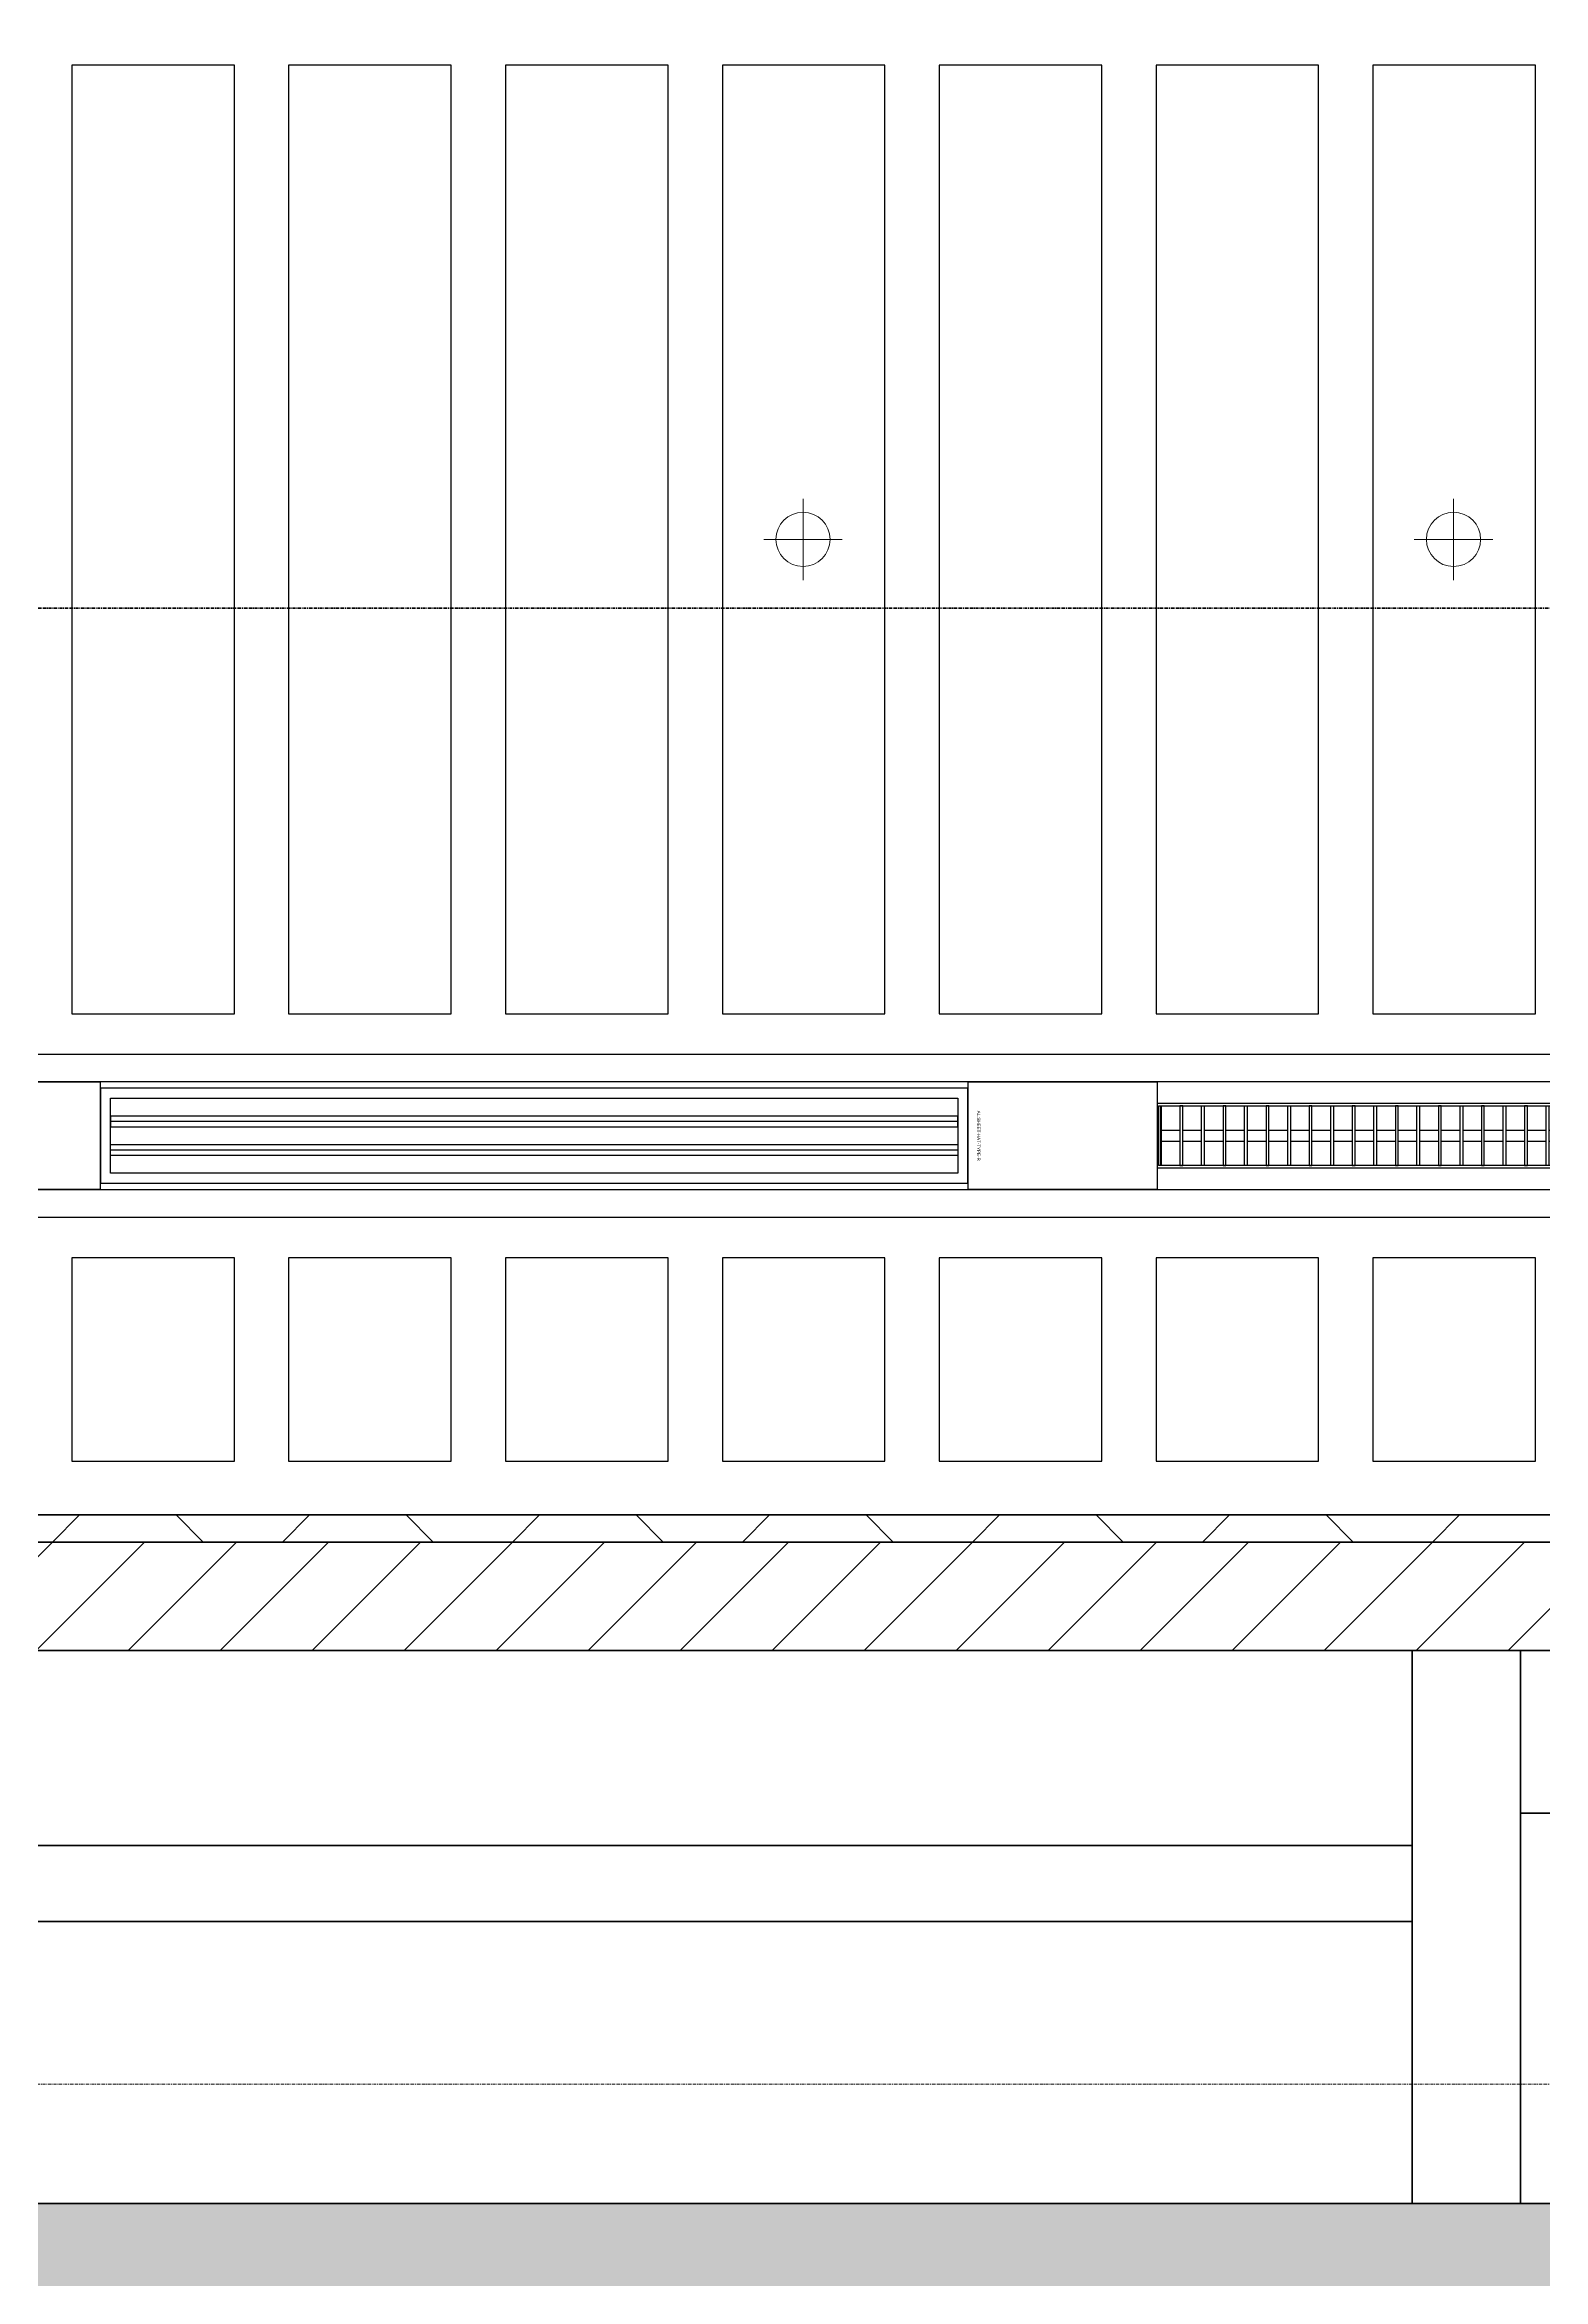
# Model space of a CAD drawing. Header units: millimetres. Extents: x -794334 to -714814, y -17806 to 22403.
# Drawn here: x -726281 to -723517, y -4681 to -559 of the extents above; entities that cross this region are included whole.
import ezdxf
from ezdxf.enums import TextEntityAlignment as Align
from ezdxf.xclip import XClip

# ---------------------------------------------------------------- set-up
doc = ezdxf.new("R2010")
doc.units = ezdxf.units.MM
doc.header["$XCLIPFRAME"] = 0
doc.linetypes.add('DPA_Grid _ Level 100', pattern=[10, 5.5, -1.6, 1.3, -1.6])
for name, color, linetype in [('000 - WIPEOUT', 250, 'Continuous'), ('001 - ASCESSORIES', 251, 'Continuous'), ('A04_TUBE SERIES', 2, 'Continuous'), ('A11_ALU.SOLID SHEET', 2, 'Continuous')]:
    doc.layers.add(name, color=color, linetype=linetype)
for name, color, linetype, lineweight in [('A-DETL-GENF', 2, 'Continuous', 9), ('A-FLOR-E', 2, 'Continuous', 35), ('A-WALL', 5, 'Continuous', 35), ('A-WALL-FNSH', 2, 'Continuous', 35), ('A-WALL-PATT', 1, 'Continuous', 35), ('E-LITE-EQPM', 2, 'Continuous', 9), ('G-ANNO-SECL', 3, 'Continuous', 9), ('S-GRID', 251, 'Continuous', 9), ('WALL-E', 2, 'Continuous', 35)]:
    doc.layers.add(name, color=color, linetype=linetype, lineweight=lineweight)

# ---------------------------------------------------------------- blocks, each defined once
blk = doc.blocks.new('*U804')
at = {"layer": 'S-GRID', "linetype": 'DPA_Grid _ Level 100'}
blk.add_line((57942.9, -7900), (-14128.9, -7900), dxfattribs=at)
blk = doc.blocks.new('*U1084')
blk.add_attdef('EXTR.OVL-LENGTH_', (-25, -59.1), '', height=5)
blk.add_wipeout([(-25, 0), (25, 0), (25, 10129), (-25, 10129)]).dxf.layer = '000 - WIPEOUT'
at = {"layer": 'A04_TUBE SERIES', "color": 0}
blk.add_lwpolyline([(-25, 0), (25, 0), (25, 10129), (-25, 10129)], close=True, dxfattribs=at)
blk = doc.blocks.new('*U1037')
at = {"color": 1}
blk.add_wipeout([(600, -60), (-600, -60), (-600, 60), (600, 60)], dxfattribs=at).dxf.layer = '000 - WIPEOUT'
at = {"layer": '001 - ASCESSORIES', "color": 0}
blk.add_lwpolyline([(600, -60), (-600, -60), (-600, 60), (600, 60)], close=True, dxfattribs=at)
at = {"layer": '001 - ASCESSORIES'}
for points in [[(-593.5, -55), (-598.5, -55), (-598.5, 55), (-593.5, 55)], [(595, -55), (-595, -55), (-595, 55), (595, 55)], [(-558.8, -55), (-553.8, -55), (-553.8, 55), (-558.8, 55)], [(-514, -55), (-519, -55), (-519, 55), (-514, 55)], [(-479.3, -55), (-474.3, -55), (-474.3, 55), (-479.3, 55)], [(-434.6, -55), (-439.6, -55), (-439.6, 55), (-434.6, 55)], [(-399.8, -55), (-394.8, -55), (-394.8, 55), (-399.8, 55)], [(-355.1, -55), (-360.1, -55), (-360.1, 55), (-355.1, 55)], [(-320.4, -55), (-315.4, -55), (-315.4, 55), (-320.4, 55)], [(-275.6, -55), (-280.6, -55), (-280.6, 55), (-275.6, 55)], [(-240.9, -55), (-235.9, -55), (-235.9, 55), (-240.9, 55)], [(-196.2, -55), (-201.2, -55), (-201.2, 55), (-196.2, 55)], [(-161.4, -55), (-156.4, -55), (-156.4, 55), (-161.4, 55)], [(-116.7, -55), (-121.7, -55), (-121.7, 55), (-116.7, 55)], [(-82, -55), (-77, -55), (-77, 55), (-82, 55)], [(-37.2, -55), (-42.2, -55), (-42.2, 55), (-37.2, 55)], [(-2.5, -55), (2.5, -55), (2.5, 55), (-2.5, 55)], [(42.2, -55), (37.2, -55), (37.2, 55), (42.2, 55)], [(77, -55), (82, -55), (82, 55), (77, 55)], [(121.7, -55), (116.7, -55), (116.7, 55), (121.7, 55)], [(156.4, -55), (161.4, -55), (161.4, 55), (156.4, 55)], [(201.2, -55), (196.2, -55), (196.2, 55), (201.2, 55)], [(235.9, -55), (240.9, -55), (240.9, 55), (235.9, 55)], [(280.6, -55), (275.6, -55), (275.6, 55), (280.6, 55)], [(315.4, -55), (320.4, -55), (320.4, 55), (315.4, 55)], [(360.1, -55), (355.1, -55), (355.1, 55), (360.1, 55)], [(394.8, -55), (399.8, -55), (399.8, 55), (394.8, 55)], [(439.6, -55), (434.6, -55), (434.6, 55), (439.6, 55)], [(474.3, -55), (479.3, -55), (479.3, 55), (474.3, 55)], [(519, -55), (514, -55), (514, 55), (519, 55)], [(553.8, -55), (558.8, -55), (558.8, 55), (553.8, 55)], [(598.5, -55), (593.5, -55), (593.5, 55), (598.5, 55)]]:
    blk.add_lwpolyline(points, close=True, dxfattribs=at)
for points in [[(-593.5, 10), (-558.8, 10)], [(-553.8, 10), (-519, 10)], [(-514, 10), (-479.3, 10)], [(-474.3, 10), (-439.6, 10)], [(-434.6, 10), (-399.8, 10)], [(-394.8, 10), (-360.1, 10)], [(-355.1, 10), (-320.4, 10)], [(-315.4, 10), (-280.6, 10)], [(-275.6, 10), (-240.9, 10)], [(-235.9, 10), (-201.2, 10)], [(-196.2, 10), (-161.4, 10)], [(-156.4, 10), (-121.7, 10)], [(-116.7, 10), (-82, 10)], [(-77, 10), (-42.2, 10)], [(-37.2, 10), (-2.5, 10)], [(2.5, 10), (37.2, 10)], [(42.2, 10), (77, 10)], [(82, 10), (116.7, 10)], [(121.7, 10), (156.4, 10)], [(161.4, 10), (196.2, 10)], [(201.2, 10), (235.9, 10)], [(240.9, 10), (275.6, 10)], [(280.6, 10), (315.4, 10)], [(320.4, 10), (355.1, 10)], [(360.1, 10), (394.8, 10)], [(399.8, 10), (434.6, 10)], [(439.6, 10), (474.3, 10)], [(479.3, 10), (514, 10)], [(519, 10), (553.8, 10)], [(558.8, 10), (593.5, 10)], [(-593.5, -10), (-558.8, -10)], [(-553.8, -10), (-519, -10)], [(-514, -10), (-479.3, -10)], [(-474.3, -10), (-439.6, -10)], [(-434.6, -10), (-399.8, -10)], [(-394.8, -10), (-360.1, -10)], [(-355.1, -10), (-320.4, -10)], [(-315.4, -10), (-280.6, -10)], [(-275.6, -10), (-240.9, -10)], [(-235.9, -10), (-201.2, -10)], [(-196.2, -10), (-161.4, -10)], [(-156.4, -10), (-121.7, -10)], [(-116.7, -10), (-82, -10)], [(-77, -10), (-42.2, -10)], [(-37.2, -10), (-2.5, -10)], [(2.5, -10), (37.2, -10)], [(42.2, -10), (77, -10)], [(82, -10), (116.7, -10)], [(121.7, -10), (156.4, -10)], [(161.4, -10), (196.2, -10)], [(201.2, -10), (235.9, -10)], [(240.9, -10), (275.6, -10)], [(280.6, -10), (315.4, -10)], [(320.4, -10), (355.1, -10)], [(360.1, -10), (394.8, -10)], [(399.8, -10), (434.6, -10)], [(439.6, -10), (474.3, -10)], [(479.3, -10), (514, -10)], [(519, -10), (553.8, -10)], [(558.8, -10), (593.5, -10)]]:
    blk.add_lwpolyline(points, dxfattribs=at)
blk = doc.blocks.new('*U1048')
at = {"layer": 'A11_ALU.SOLID SHEET', "color": 0}
blk.add_lwpolyline([(350, -98.8), (350, 98.8), (0, 98.8), (0, -98.8)], close=True, dxfattribs=at)
at = {"layer": 'Defpoints', "color": 250}
blk.add_point((0, 0), dxfattribs=at)
blk.add_text('AL.SHEET-HAT-TYPE-R', height=6, rotation=270, dxfattribs=at).set_placement((15, 0), align=Align.BOTTOM_CENTER)
blk = doc.blocks.new('*U1050')
at = {"layer": '001 - ASCESSORIES', "color": 0, "linetype": 'ByBlock'}
blk.add_lwpolyline([(800, 87.5), (-800, 87.5), (-800, -87.5), (800, -87.5)], close=True, dxfattribs=at)
at = {"layer": '001 - ASCESSORIES', "linetype": 'ByBlock'}
for points in [[(-781.5, 69), (781.5, 69), (781.5, -69), (-781.5, -69)], [(781.5, 36.3), (-781.5, 36.3), (-781.5, 16.3), (781.5, 16.3)], [(-781.5, -16.3), (781.5, -16.3), (781.5, -36.3), (-781.5, -36.3)]]:
    blk.add_lwpolyline(points, close=True, dxfattribs=at)
for points in [[(781.5, 26.3), (-781.5, 26.3)], [(-781.5, -26.3), (781.5, -26.3)]]:
    blk.add_lwpolyline(points, dxfattribs=at)
blk = doc.blocks.new('*U1269')
at = {"color": 3}
for points in [[(-875, -1050), (875, -1050), (875, -1350), (-875, -1350)], [(-875, -1450), (875, -1450), (875, -1750), (-875, -1750)], [(-875, -1850), (875, -1850), (875, -2150), (-875, -2150)], [(-875, -2250), (875, -2250), (875, -2550), (-875, -2550)], [(-875, -2650), (875, -2650), (875, -2950), (-875, -2950)], [(-875, -3050), (875, -3050), (875, -3350), (-875, -3350)], [(-875, -3450), (875, -3450), (875, -3750), (-875, -3750)]]:
    blk.add_wipeout(points, dxfattribs=at).dxf.layer = '000 - WIPEOUT'
at = {"layer": 'A11_ALU.SOLID SHEET', "color": 0, "linetype": 'ByBlock'}
for points in [[(-875, -1350), (875, -1350), (875, -1050), (-875, -1050)], [(-875, -1750), (875, -1750), (875, -1450), (-875, -1450)], [(-875, -2150), (875, -2150), (875, -1850), (-875, -1850)], [(-875, -2550), (875, -2550), (875, -2250), (-875, -2250)], [(-875, -2950), (875, -2950), (875, -2650), (-875, -2650)], [(-875, -3350), (875, -3350), (875, -3050), (-875, -3050)], [(-875, -3750), (875, -3750), (875, -3450), (-875, -3450)]]:
    blk.add_lwpolyline(points, close=True, dxfattribs=at)
blk = doc.blocks.new('*U1270')
at = {"color": 3}
for points in [[(-187.5, 2550), (187.5, 2550), (187.5, 2250), (-187.5, 2250)], [(-187.5, 2150), (187.5, 2150), (187.5, 1850), (-187.5, 1850)], [(-187.5, 1750), (187.5, 1750), (187.5, 1450), (-187.5, 1450)], [(-187.5, 1350), (187.5, 1350), (187.5, 1050), (-187.5, 1050)], [(-187.5, 950), (187.5, 950), (187.5, 650), (-187.5, 650)], [(-187.5, 550), (187.5, 550), (187.5, 250), (-187.5, 250)], [(-187.5, 150), (187.5, 150), (187.5, -150), (-187.5, -150)], [(-187.5, -250), (187.5, -250), (187.5, -550), (-187.5, -550)], [(-187.5, -650), (187.5, -650), (187.5, -950), (-187.5, -950)], [(-187.5, -1050), (187.5, -1050), (187.5, -1350), (-187.5, -1350)], [(-187.5, -1450), (187.5, -1450), (187.5, -1750), (-187.5, -1750)], [(-187.5, -1850), (187.5, -1850), (187.5, -2150), (-187.5, -2150)], [(-187.5, -2250), (187.5, -2250), (187.5, -2550), (-187.5, -2550)]]:
    blk.add_wipeout(points, dxfattribs=at).dxf.layer = '000 - WIPEOUT'
at = {"layer": 'A11_ALU.SOLID SHEET', "color": 0, "linetype": 'ByBlock'}
for points in [[(-187.5, 2250), (187.5, 2250), (187.5, 2550), (-187.5, 2550)], [(-187.5, 1850), (187.5, 1850), (187.5, 2150), (-187.5, 2150)], [(-187.5, 1450), (187.5, 1450), (187.5, 1750), (-187.5, 1750)], [(-187.5, 1050), (187.5, 1050), (187.5, 1350), (-187.5, 1350)], [(-187.5, 650), (187.5, 650), (187.5, 950), (-187.5, 950)], [(-187.5, 250), (187.5, 250), (187.5, 550), (-187.5, 550)], [(-187.5, -150), (187.5, -150), (187.5, 150), (-187.5, 150)], [(-187.5, -550), (187.5, -550), (187.5, -250), (-187.5, -250)], [(-187.5, -950), (187.5, -950), (187.5, -650), (-187.5, -650)], [(-187.5, -1350), (187.5, -1350), (187.5, -1050), (-187.5, -1050)], [(-187.5, -1750), (187.5, -1750), (187.5, -1450), (-187.5, -1450)], [(-187.5, -2150), (187.5, -2150), (187.5, -1850), (-187.5, -1850)], [(-187.5, -2550), (187.5, -2550), (187.5, -2250), (-187.5, -2250)]]:
    blk.add_lwpolyline(points, close=True, dxfattribs=at)
blk = doc.blocks.new('*U1630')
blk.add_lwpolyline([(22690, -750), (19166.4, -750), (19116.4, -700), (18966.4, -550), (-101025.4, -550), (-101025.4, -6705), (-96300, -6705), (-96300, -7350), (-94497.6, -7350), (17250, -7350), (17250, -6850), (18300, -6850), (22690, -6850)], close=True)
for name, p in [('*U1048', (18153, -6150.5)), ('*U1048', (20103, -6150.5)), ('*U1050', (19303, -6150.5))]:
    blk.add_blockref(name, p)
blk.add_blockref('*U1037', (21053, -6150.5))
at = {"layer": 'A04_TUBE SERIES', "color": 0, "linetype": 'ByBlock', "rotation": 270}
for p in [(12461, -6025.5), (12461, -6275.5)]:
    blk.add_blockref('*U1084', p, dxfattribs=at)
at = {"layer": 'A11_ALU.SOLID SHEET', "color": 0, "linetype": 'ByBlock', "rotation": 90}
for name, p in [('*U1269', (17400, -5050.5)), ('*U1270', (19800, -6563))]:
    blk.add_blockref(name, p, dxfattribs=at)
blk = doc.blocks.new('LGF_DL_SAA_LowPower_DL1a - LGF_DL_SAA_LowPower_DL1a-8854269-4150-01 CONCOURSE LEVEL - REFLECTED CEILING PLAN')
at = {"layer": 'A-DETL-GENF'}
for p, q in [((0, -75), (0, 75)), ((72.5, 0), (-72.5, 0))]:
    blk.add_line(p, q, dxfattribs=at)
blk.add_circle((0, 0), 50, dxfattribs=at)
blk = doc.blocks.new('C-1-PP19-AR-4150-01-B_20250901-115810_EXDOWNLIGHT')
at = {"layer": 'E-LITE-EQPM', "extrusion": (0, 0, -1), "rotation": 180}
for p in [(-19800, -5050.5), (-21000, -5050.5)]:
    blk.add_blockref('LGF_DL_SAA_LowPower_DL1a - LGF_DL_SAA_LowPower_DL1a-8854269-4150-01 CONCOURSE LEVEL - REFLECTED CEILING PLAN', p, dxfattribs=at)

msp = doc.modelspace()

# ---------------------------------------------------------------- hatches: boundary and pattern name
at = {"layer": 'A-WALL-PATT', "lineweight": 9}
h = msp.add_hatch(dxfattribs=at)
h.set_pattern_fill('FP_1', color=256, style=0, pattern_type=2)
h.set_pattern_definition([(50, (0, 0), (728.7365, -63.7558), [76.2, -838.2]), (355, (0, 0), (-140.9716, 764.2276), [60.96, -670.56]), (100.451, (60.7, -5.3), (587.77, 700.46675), [64.76, -712.36]), (46.184, (0, 203.2), (1084.3162, -168.171), [114.3, -1257.3]), (96.636, (90.4, 189.2), (949.6099, 989.7098), [97.14, -1068.54]), (351.184, (0, 203.2), (949.6206, 989.7012), [91.44, -1005.84]), (21, (101.6, 152.4), (606.45787, -409.06057), [76.2, -838.2]), (326, (101.6, 152.4), (247.20834, 736.7529), [60.96, -670.56]), (71.451, (152.14, 118.3), (853.66825, 327.6855), [64.76, -712.36]), (37.5, (0, 0), (12.35469, 338.22012), [33.528, -628.904, 33.528, -647.192, -673.1]), (37.5, (0, 0), (12.35469, 338.22012), [-1343.152, 33.528, -639.572]), (7.5, (0, 0), (267.27887, 400.72213), [33.528, -354.584, 33.528, -613.664, -256.54]), (7.5, (0, 0), (267.27887, 400.72213), [-1035.304, 33.528, -223.012]), (327.5, (-226.57, 0), (542.36333, -22.91534), [33.528, -220.472, 33.528, -758.952, -1051.56]), (327.5, (-226.57, 0), (542.36333, -22.91534), [-1046.48, 33.528, -1018.032]), (317.5, (-328.17, 0), (592.51696, 101.7071), [33.528, -296.672, 33.528, -492.76, -746.76]), (317.5, (-328.17, 0), (592.51696, 101.7071), [-856.488, 33.528, -713.232])])
h.paths.add_polyline_path([(-720978.4, -6041), (-720978.4, -4541), (-790483.7, -4541), (-790483.7, -6041), (-725322.4, -6041)])

# ---------------------------------------------------------------- linework, layer by layer
at = {"layer": 'A-WALL', "color": 7, "lineweight": 70}
msp.add_line((-727182.4, -4541), (-720978.4, -4541), dxfattribs=at)
at = {"layer": 'WALL-E'}
msp.add_line((-723559, -4541), (-723759, -4541), dxfattribs=at)
msp.add_line((-723559, -4541), (-723759, -4541), dxfattribs=at)

# ---------------------------------------------------------------- block references
at = {"layer": 'A11_ALU.SOLID SHEET'}
ref = msp.add_blockref('*U1630', (-744681.2, 3579), dxfattribs=at)
XClip(ref).set_block_clipping_path([(-45802.4668593339, -9620.0029952967), (23702.8690583039, 10334.9999958097)])

# ---------------------------------------------------------------- next in the draw order: hatches: boundary and pattern name
at = {"layer": 'A-WALL-PATT', "lineweight": 9}
h = msp.add_hatch(dxfattribs=at)
h.set_pattern_fill('FP_5', color=256, style=0, pattern_type=2)
h.set_pattern_definition([(45, (0, 0), (-212.13203, 212.13203), []), (135, (0, 0), (-212.13203, -212.13203), [])])
h.paths.add_polyline_path([(-720978.4, -3320.9), (-720978.4, -3270.9), (-727432.4, -3270.9), (-727432.4, -3320.9), (-723150.4, -3320.9)])
h = msp.add_hatch(dxfattribs=at)
h.set_pattern_fill('FP_2', color=256, style=0, pattern_type=2)
h.set_pattern_definition([(45, (0, 0), (-84.852814, 84.852814), [])])
h.paths.add_polyline_path([(-726382.4, -3520.9), (-720978.4, -3520.9), (-720978.4, -3320.9), (-727182.4, -3320.9), (-727182.4, -3520.9)])

# ---------------------------------------------------------------- next in the draw order: linework, layer by layer
at = {"layer": 'A-FLOR-E'}
for p, q in [((-723759, -3520.9), (-723759, -3881)), ((-723759, -3881), (-723759, -3520.9)), ((-723559, -3821), (-723559, -3520.9)), ((-723559, -3520.9), (-723559, -3821)), ((-720978.4, -3821), (-723559, -3821)), ((-723559, -3821), (-720978.4, -3821)), ((-723759, -3881), (-727182.4, -3881)), ((-727182.4, -3881), (-723759, -3881))]:
    msp.add_line(p, q, dxfattribs=at)
at = {"layer": 'A-WALL', "color": 7, "lineweight": 70}
for p, q in [((-725182.4, -3320.9), (-726382.4, -3320.9)), ((-726382.4, -3320.9), (-725182.4, -3320.9)), ((-720978.4, -3320.9), (-725182.4, -3320.9)), ((-725182.4, -3320.9), (-720978.4, -3320.9)), ((-725182.4, -3520.9), (-726382.4, -3520.9)), ((-720978.4, -3520.9), (-725182.4, -3520.9))]:
    msp.add_line(p, q, dxfattribs=at)
at = {"layer": 'A-WALL-FNSH', "color": 250}
for p, q in [((-726382.4, -3270.9), (-725182.4, -3270.9)), ((-725182.4, -3270.9), (-720978.4, -3270.9))]:
    msp.add_line(p, q, dxfattribs=at)
at = {"layer": 'G-ANNO-SECL', "linetype": 'DPA_Grid _ Level 100', "lineweight": 50}
msp.add_line((-792444.1, -1598.3), (-717748.3, -1598.3), dxfattribs=at)
at = {"layer": 'WALL-E'}
for p, q in [((-723759, -3520.9), (-723759, -3881)), ((-723759, -4541), (-723759, -3520.9)), ((-723559, -4541), (-723559, -3520.9)), ((-723559, -3520.9), (-723559, -4541)), ((-723759, -3881), (-727182.4, -3881)), ((-727182.4, -3881), (-723759, -3881)), ((-723759, -4021), (-723759, -3881)), ((-723759, -4021), (-727182.4, -4021)), ((-727182.4, -4021), (-723759, -4021)), ((-723759, -4021), (-723759, -4541))]:
    msp.add_line(p, q, dxfattribs=at)

# ---------------------------------------------------------------- next in the draw order: block references
msp.add_blockref('*U804', (-778882.4, 3579))
ref = msp.add_blockref('C-1-PP19-AR-4150-01-B_20250901-115810_EXDOWNLIGHT', (-744682.4, 3579))
XClip(ref).set_block_clipping_path([(-45801.3280238605, -9620.0029952967), (23704.0078937773, 10334.9999958097)])

doc.saveas('drawing.dxf')
